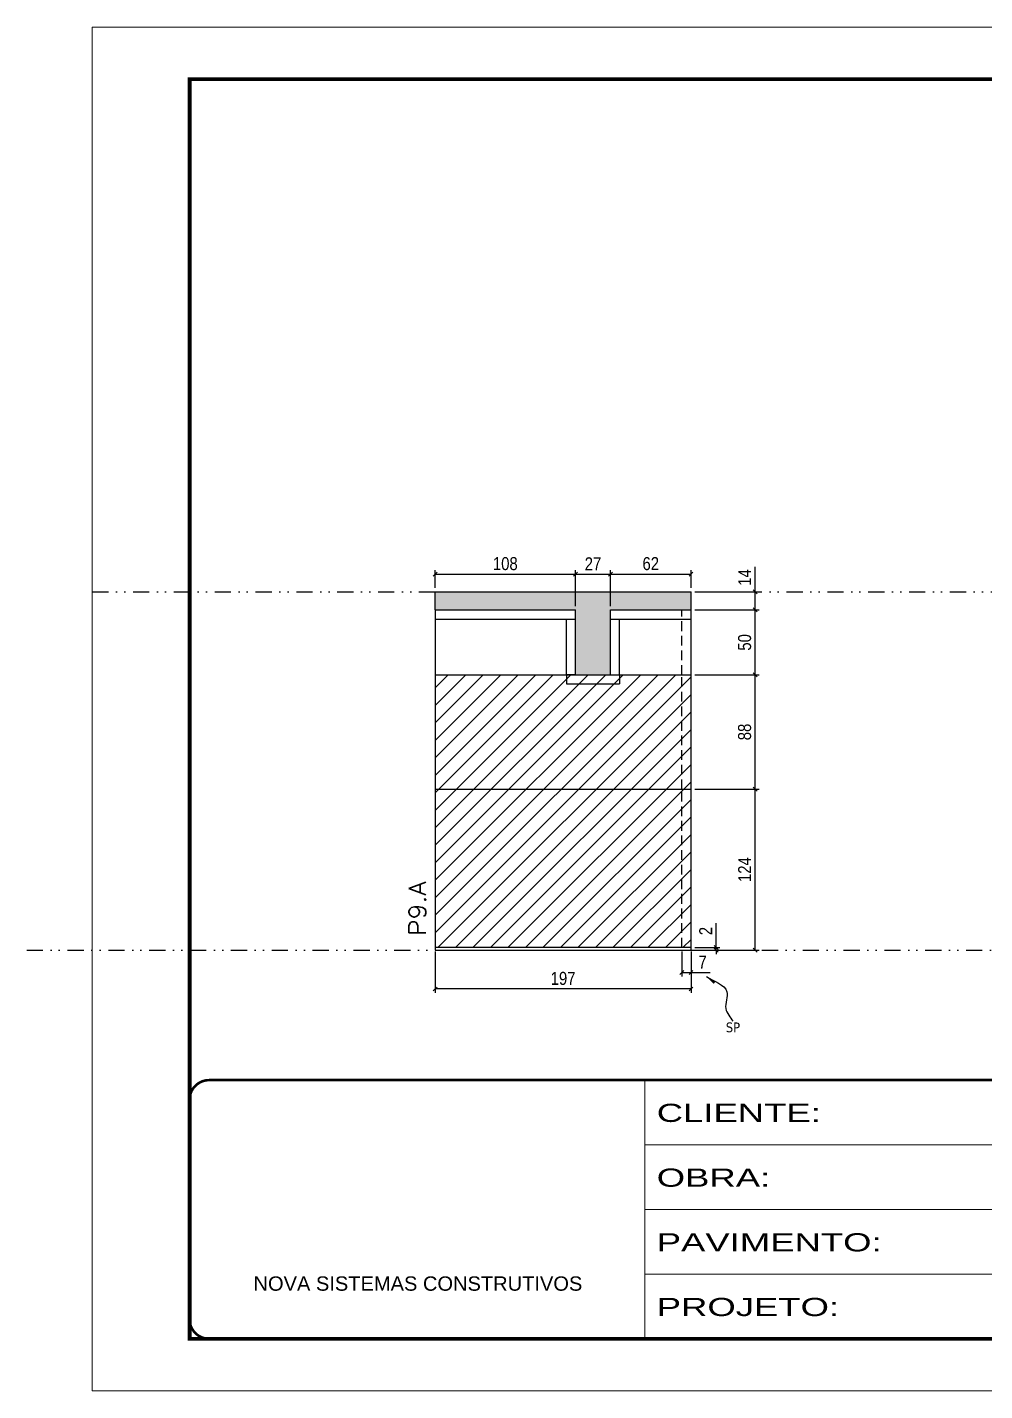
# Model space of a CAD drawing. Extents: x 13741 to 27878, y -21631 to 6985.
# Drawn here: x 17547 to 18284, y 2489 to 3539 of the extents above; entities that cross this region are included whole.
import ezdxf

# ---------------------------------------------------------------- set-up
doc = ezdxf.new("R2010")
doc.units = 0
for name, pattern in [('CONTINUO', [0]), ('DASHED', [0.75, 0.5, -0.25]), ('DIVIDE2', [0.625, 0.25, -0.125, 0, -0.125, 0, -0.125]), ('HIDDEN', [0.375, 0.25, -0.125])]:
    doc.linetypes.add(name, pattern=pattern)
for name, color, linetype in [('COTA', 241, 'Continuous'), ('Nível', 160, 'Continuous'), ('Painéis', 200, 'Continuous'), ('SARR_2.2x7', 40, 'Continuous'), ('Sarrafo de Pressão', 42, 'HIDDEN'), ('texto', 7, 'Continuous')]:
    doc.layers.add(name, color=color, linetype=linetype)
for name, color, linetype, lineweight in [('Folhas', 255, 'Continuous', 9), ('Hachura', 251, 'Continuous', 9), ('SARRAFO DE PRESSAO', 251, 'DASHED', 9), ('Texto Seção', 7, 'Continuous', 15)]:
    doc.layers.add(name, color=color, linetype=linetype, lineweight=lineweight)
doc.styles.add('ARIAL', font='arial.ttf')
doc.styles.add('COTA TECNICA', font='techl___.ttf', dxfattribs={"height": 10})
doc.styles.add('COTA TECNICA-50', font='techl___.ttf', dxfattribs={"height": 10})
doc.styles.add('REGUA-120', font='ROMANS.shx', dxfattribs={"height": 15})
doc.styles.get("Standard").update_dxf_attribs({"font": 'arial.ttf'})
doc.styles.add('Tecnologia', font='')
doc.styles.get('Tecnologia').set_extended_font_data('Forgotten Futurist')
doc.dimstyles.new('COTA PAINEL-50', dxfattribs={"dimtxt": 10, "dimasz": 3, "dimexe": 3, "dimexo": 3, "dimgap": 3, "dimtad": 1, "dimdec": 1, "dimzin": 12, "dimdsep": 46, "dimtxsty": 'COTA TECNICA-50', "dimblk1": 'OBLIQUE', "dimblk2": 'OBLIQUE', "dimsah": 1, "dimcen": 0.9, "dimclrd": 4, "dimclre": 4, "dimclrt": 240, "dimadec": 1, "dimazin": 3, "dimtfac": 1, "dimtdec": 1, "dimtmove": 0, "dimatfit": 3, "dimfxl": 1, "dimtolj": 1, "dimtzin": 12, "dimarcsym": 0})
doc.dimstyles.new('PAINEL', dxfattribs={"dimtxt": 10, "dimasz": 3, "dimexe": 3, "dimexo": 3, "dimgap": 3, "dimtad": 1, "dimdec": 1, "dimzin": 12, "dimdsep": 46, "dimtxsty": 'COTA TECNICA', "dimblk1": 'OBLIQUE', "dimblk2": 'OBLIQUE', "dimsah": 1, "dimcen": 0.9, "dimclrd": 4, "dimclre": 4, "dimclrt": 240, "dimadec": 1, "dimazin": 3, "dimtfac": 1, "dimtdec": 1, "dimtmove": 0, "dimatfit": 3, "dimfxl": 1, "dimtolj": 1, "dimtzin": 12, "dimarcsym": 0})
doc.dimstyles.get("Standard").update_dxf_attribs({"dimtxt": 0.18, "dimasz": 0.18, "dimexe": 0.18, "dimexo": 0.0625, "dimgap": 0.09, "dimtad": 0, "dimtih": 1, "dimtoh": 1, "dimdec": 4, "dimzin": 0, "dimdsep": 46, "dimtxsty": 'Standard', "dimcen": 0.09, "dimadec": 0, "dimazin": 0, "dimtfac": 1, "dimtdec": 4, "dimtofl": 0, "dimtmove": 0, "dimatfit": 3, "dimfxl": 1, "dimtolj": 1, "dimtzin": 0, "dimarcsym": 0})

# ---------------------------------------------------------------- blocks, each defined once
blk = doc.blocks.new('9999999999')
at = {"color": 30, "linetype": 'CONTINUO'}
for p, q in [((98564.6, 34230.2), (98564.6, 34429.4)), ((98564.6, 34379.6), (99584, 34379.6)), ((98564.6, 34329.8), (99488, 34329.8)), ((99584, 34329.8), (99488, 34329.8)), ((99488, 34329.8), (99488, 34230.2)), ((98564.6, 34280), (99488, 34280))]:
    blk.add_line(p, q, dxfattribs=at)
at = {"color": 30, "linetype": 'CONTINUO', "const_width": 2}
blk.add_lwpolyline([(99584, 34230.2), (99584, 34414.4, 0.414214), (99569, 34429.4), (98229, 34429.4, 0.414214), (98214, 34414.4), (98214, 34245.2, 0.414214), (98229, 34230.2), (99584, 34230.2)], format="xyb", dxfattribs=at)
at = {"layer": 'Folhas'}
blk.add_lwpolyline([(98139, 34190.2), (99624, 34190.2), (99624, 35240.2), (98139, 35240.2)], close=True, dxfattribs=at)
at = {"layer": 'Folhas', "color": 30, "const_width": 3}
blk.add_lwpolyline([(98214, 34230.2), (99584, 34230.2), (99584, 35200.2), (98214, 35200.2)], close=True, dxfattribs=at)
at = {"color": 7, "linetype": 'Continuous', "ltscale": 5, "style": 'ARIAL'}
for s, height, p in [('SKR', 15.48, (98837.7, 34393.1)), ('LEAF LOEFGREN', 15.483, (98837.7, 34343.3)), ('2° SUBSOLO SUPERIOR', 15.483, (98837.7, 34293.5)), ('NOVA SISTEMAS CONSTRUTIVOS', 11.059, (98263.2, 34267.2)), ('PILARES', 15.48, (98837.7, 34243.7))]:
    blk.add_text(s, height=height, dxfattribs=at).set_placement(p)
at = {"layer": 'Folhas', "color": 7, "style": 'Tecnologia', "width": 1.5}
for s, p in [('CLIENTE:', (98573.7, 34397.2)), ('OBRA:', (98573.7, 34347.3)), ('PAVIMENTO:', (98573.7, 34297.5)), ('PROJETO:', (98573.7, 34247.7))]:
    blk.add_text(s, height=14, dxfattribs=at).set_placement(p)
blk = doc.blocks.new('_Oblique')
at = {"color": 0, "linetype": 'ByBlock', "lineweight": -2}
blk.add_line((-0.5, -0.5), (0.5, 0.5), dxfattribs=at)
blk = doc.blocks.new('*D1136')
at = {"layer": 'COTA', "color": 4, "lineweight": -2, "transparency": 16777216}
for p, q in [((17861.1, 2827.3), (17861.1, 2795.4)), ((18058.1, 2827.3), (18058.1, 2795.4)), ((18058.1, 2798.4), (17861.1, 2798.4))]:
    blk.add_line(p, q, dxfattribs=at)
at = {"layer": 'Defpoints', "color": 0, "transparency": 16777216}
for p in [(17861.1, 2830.3), (18058.1, 2830.3), (17861.1, 2798.4)]:
    blk.add_point(p, dxfattribs=at)
at = {"layer": 'COTA', "color": 4, "lineweight": -2, "transparency": 16777216, "xscale": 3, "yscale": 3, "zscale": 3, "rotation": 180}
blk.add_blockref('_Oblique', (17861.1, 2798.4), dxfattribs=at)
at = {"layer": 'COTA', "color": 4, "lineweight": -2, "transparency": 16777216, "xscale": 3, "yscale": 3, "zscale": 3}
blk.add_blockref('_Oblique', (18058.1, 2798.4), dxfattribs=at)
at = {"layer": 'COTA', "color": 240, "transparency": 16777216, "insert": (17959.6, 2806.5), "char_height": 10, "attachment_point": 5, "style": 'COTA TECNICA'}
blk.add_mtext('\\A1;197', dxfattribs=at)
blk = doc.blocks.new('*D1137')
at = {"layer": 'COTA', "color": 4, "lineweight": -2, "transparency": 16777216}
for p, q in [((18051.1, 2827.3), (18051.1, 2808)), ((18058.1, 2825.3), (18058.1, 2808)), ((18051.1, 2811), (18058.1, 2811)), ((18058.1, 2811), (18072.9, 2811))]:
    blk.add_line(p, q, dxfattribs=at)
at = {"layer": 'Defpoints', "color": 0, "transparency": 16777216}
for p in [(18051.1, 2830.3), (18058.1, 2828.3), (18058.1, 2811)]:
    blk.add_point(p, dxfattribs=at)
at = {"layer": 'COTA', "color": 4, "lineweight": -2, "transparency": 16777216, "xscale": 3, "yscale": 3, "zscale": 3, "rotation": 180}
blk.add_blockref('_Oblique', (18051.1, 2811), dxfattribs=at)
at = {"layer": 'COTA', "color": 4, "lineweight": -2, "transparency": 16777216, "xscale": 3, "yscale": 3, "zscale": 3}
blk.add_blockref('_Oblique', (18058.1, 2811), dxfattribs=at)
at = {"layer": 'COTA', "color": 240, "transparency": 16777216, "insert": (18067, 2819.1), "char_height": 10, "attachment_point": 5, "style": 'COTA TECNICA-50'}
blk.add_mtext('\\A1;7', dxfattribs=at)
blk = doc.blocks.new('*D1138')
at = {"layer": 'COTA', "color": 4, "lineweight": -2, "transparency": 16777216}
for p, q in [((18077.4, 2830.3), (18077.4, 2849.1)), ((18061.1, 2830.3), (18080.4, 2830.3)), ((18061.1, 2828.3), (18080.4, 2828.3)), ((18077.4, 2828.3), (18077.4, 2830.3)), ((18077.4, 2828.3), (18077.4, 2825.3))]:
    blk.add_line(p, q, dxfattribs=at)
at = {"layer": 'Defpoints', "color": 0, "transparency": 16777216}
for p in [(18058.1, 2830.3), (18058.1, 2828.3), (18077.4, 2828.3)]:
    blk.add_point(p, dxfattribs=at)
at = {"layer": 'COTA', "color": 4, "lineweight": -2, "transparency": 16777216, "xscale": 3, "yscale": 3, "zscale": 3}
for p, rotation in [((18077.4, 2830.3), 270), ((18077.4, 2828.3), 90)]:
    blk.add_blockref('_Oblique', p, dxfattribs=dict(at, rotation=rotation))
at = {"layer": 'COTA', "color": 240, "transparency": 16777216, "insert": (18069.4, 2843), "char_height": 10, "attachment_point": 5, "rotation": 90, "style": 'COTA TECNICA-50'}
blk.add_mtext('\\A1;2', dxfattribs=at)
blk = doc.blocks.new('*D1139')
at = {"layer": 'COTA', "color": 4, "lineweight": -2, "transparency": 16777216}
for p, q in [((18061.1, 3040.3), (18110.5, 3040.3)), ((18107.5, 2952.3), (18107.5, 3040.3)), ((18061.1, 2952.3), (18110.5, 2952.3))]:
    blk.add_line(p, q, dxfattribs=at)
at = {"layer": 'Defpoints', "color": 0, "transparency": 16777216}
for p in [(18058.1, 3040.3), (18107.5, 3040.3), (18058.1, 2952.3)]:
    blk.add_point(p, dxfattribs=at)
at = {"layer": 'COTA', "color": 4, "lineweight": -2, "transparency": 16777216, "xscale": 3, "yscale": 3, "zscale": 3}
for p, rotation in [((18107.5, 3040.3), 90), ((18107.5, 2952.3), 270)]:
    blk.add_blockref('_Oblique', p, dxfattribs=dict(at, rotation=rotation))
at = {"layer": 'COTA', "color": 240, "transparency": 16777216, "insert": (18099.4, 2996.3), "char_height": 10, "attachment_point": 5, "rotation": 90, "style": 'COTA TECNICA-50'}
blk.add_mtext('\\A1;88', dxfattribs=at)
blk = doc.blocks.new('*D1140')
at = {"layer": 'COTA', "color": 4, "linetype": 'ByBlock', "lineweight": -2, "transparency": 16777216}
for p, q in [((18061.1, 2952.3), (18110.5, 2952.3)), ((18107.5, 2828.3), (18107.5, 2952.3)), ((18061.1, 2828.3), (18110.5, 2828.3))]:
    blk.add_line(p, q, dxfattribs=at)
at = {"layer": 'Defpoints', "color": 0, "linetype": 'ByBlock', "transparency": 16777216}
for p in [(18058.1, 2952.3), (18107.5, 2952.3), (18058.1, 2828.3)]:
    blk.add_point(p, dxfattribs=at)
at = {"layer": 'COTA', "color": 4, "linetype": 'ByBlock', "lineweight": -2, "transparency": 16777216, "xscale": 3, "yscale": 3, "zscale": 3}
for p, rotation in [((18107.5, 2952.3), 90), ((18107.5, 2828.3), 270)]:
    blk.add_blockref('_Oblique', p, dxfattribs=dict(at, rotation=rotation))
at = {"layer": 'COTA', "color": 240, "linetype": 'ByBlock', "transparency": 16777216, "insert": (18099.4, 2890.3), "char_height": 10, "attachment_point": 5, "rotation": 90, "style": 'COTA TECNICA'}
blk.add_mtext('\\A1;124', dxfattribs=at)
blk = doc.blocks.new('*D1141')
at = {"layer": 'COTA', "color": 4, "linetype": 'ByBlock', "lineweight": -2, "transparency": 16777216}
for p, q in [((18061.1, 2952.3), (18110.5, 2952.3)), ((18107.5, 2828.3), (18107.5, 2952.3)), ((18061.1, 2828.3), (18110.5, 2828.3))]:
    blk.add_line(p, q, dxfattribs=at)
at = {"layer": 'Defpoints', "color": 0, "linetype": 'ByBlock', "transparency": 16777216}
for p in [(18058.1, 2952.3), (18107.5, 2952.3), (18058.1, 2828.3)]:
    blk.add_point(p, dxfattribs=at)
at = {"layer": 'COTA', "color": 4, "linetype": 'ByBlock', "lineweight": -2, "transparency": 16777216, "xscale": 3, "yscale": 3, "zscale": 3}
for p, rotation in [((18107.5, 2952.3), 90), ((18107.5, 2828.3), 270)]:
    blk.add_blockref('_Oblique', p, dxfattribs=dict(at, rotation=rotation))
at = {"layer": 'COTA', "color": 240, "linetype": 'ByBlock', "transparency": 16777216, "insert": (18099.4, 2890.3), "char_height": 10, "attachment_point": 5, "rotation": 90, "style": 'COTA TECNICA'}
blk.add_mtext('\\A1;124', dxfattribs=at)
blk = doc.blocks.new('*D1142')
at = {"layer": 'COTA', "color": 4, "lineweight": -2, "transparency": 16777216}
for p, q in [((18107.5, 3104.3), (18107.5, 3123.4)), ((18061.1, 3104.3), (18110.5, 3104.3)), ((18107.5, 3090.3), (18107.5, 3104.3)), ((18061.1, 3090.3), (18110.5, 3090.3))]:
    blk.add_line(p, q, dxfattribs=at)
at = {"layer": 'Defpoints', "color": 0, "transparency": 16777216}
for p in [(18058.1, 3104.3), (18107.5, 3104.3), (18058.1, 3090.3)]:
    blk.add_point(p, dxfattribs=at)
at = {"layer": 'COTA', "color": 4, "lineweight": -2, "transparency": 16777216, "xscale": 3, "yscale": 3, "zscale": 3}
for p, rotation in [((18107.5, 3104.3), 90), ((18107.5, 3090.3), 270)]:
    blk.add_blockref('_Oblique', p, dxfattribs=dict(at, rotation=rotation))
at = {"layer": 'COTA', "color": 240, "transparency": 16777216, "insert": (18099.4, 3115.3), "char_height": 10, "attachment_point": 5, "rotation": 90, "style": 'COTA TECNICA'}
blk.add_mtext('\\A1;14', dxfattribs=at)
blk = doc.blocks.new('*D1143')
at = {"layer": 'COTA', "color": 4, "lineweight": -2, "transparency": 16777216}
for p, q in [((17861.1, 3107.3), (17861.1, 3120.8)), ((17969.1, 3093.3), (17969.1, 3120.8)), ((17861.1, 3117.8), (17969.1, 3117.8))]:
    blk.add_line(p, q, dxfattribs=at)
at = {"layer": 'Defpoints', "color": 0, "transparency": 16777216}
for p in [(17969.1, 3117.8), (17861.1, 3104.3), (17969.1, 3090.3)]:
    blk.add_point(p, dxfattribs=at)
at = {"layer": 'COTA', "color": 4, "lineweight": -2, "transparency": 16777216, "xscale": 3, "yscale": 3, "zscale": 3, "rotation": 180}
blk.add_blockref('_Oblique', (17861.1, 3117.8), dxfattribs=at)
at = {"layer": 'COTA', "color": 4, "lineweight": -2, "transparency": 16777216, "xscale": 3, "yscale": 3, "zscale": 3}
blk.add_blockref('_Oblique', (17969.1, 3117.8), dxfattribs=at)
at = {"layer": 'COTA', "color": 240, "transparency": 16777216, "insert": (17915.1, 3125.9), "char_height": 10, "attachment_point": 5, "style": 'COTA TECNICA'}
blk.add_mtext('\\A1;108', dxfattribs=at)
blk = doc.blocks.new('*D1144')
at = {"layer": 'COTA', "color": 4, "lineweight": -2, "transparency": 16777216}
for p, q in [((17969.1, 3093.3), (17969.1, 3120.8)), ((17996.1, 3093.3), (17996.1, 3120.8)), ((17969.1, 3117.8), (17996.1, 3117.8))]:
    blk.add_line(p, q, dxfattribs=at)
at = {"layer": 'Defpoints', "color": 0, "transparency": 16777216}
for p in [(17996.1, 3117.8), (17969.1, 3090.3), (17996.1, 3090.3)]:
    blk.add_point(p, dxfattribs=at)
at = {"layer": 'COTA', "color": 4, "lineweight": -2, "transparency": 16777216, "xscale": 3, "yscale": 3, "zscale": 3, "rotation": 180}
blk.add_blockref('_Oblique', (17969.1, 3117.8), dxfattribs=at)
at = {"layer": 'COTA', "color": 4, "lineweight": -2, "transparency": 16777216, "xscale": 3, "yscale": 3, "zscale": 3}
blk.add_blockref('_Oblique', (17996.1, 3117.8), dxfattribs=at)
at = {"layer": 'COTA', "color": 240, "transparency": 16777216, "insert": (17982.6, 3125.8), "char_height": 10, "attachment_point": 5, "style": 'COTA TECNICA'}
blk.add_mtext('\\A1;27', dxfattribs=at)
blk = doc.blocks.new('*D1145')
at = {"layer": 'COTA', "color": 4, "lineweight": -2, "transparency": 16777216}
for p, q in [((17996.1, 3093.3), (17996.1, 3120.8)), ((18058.1, 3107.3), (18058.1, 3120.8)), ((17996.1, 3117.8), (18058.1, 3117.8))]:
    blk.add_line(p, q, dxfattribs=at)
at = {"layer": 'Defpoints', "color": 0, "transparency": 16777216}
for p in [(18058.1, 3117.8), (18058.1, 3104.3), (17996.1, 3090.3)]:
    blk.add_point(p, dxfattribs=at)
at = {"layer": 'COTA', "color": 4, "lineweight": -2, "transparency": 16777216, "xscale": 3, "yscale": 3, "zscale": 3, "rotation": 180}
blk.add_blockref('_Oblique', (17996.1, 3117.8), dxfattribs=at)
at = {"layer": 'COTA', "color": 4, "lineweight": -2, "transparency": 16777216, "xscale": 3, "yscale": 3, "zscale": 3}
blk.add_blockref('_Oblique', (18058.1, 3117.8), dxfattribs=at)
at = {"layer": 'COTA', "color": 240, "transparency": 16777216, "insert": (18027.1, 3125.9), "char_height": 10, "attachment_point": 5, "style": 'COTA TECNICA'}
blk.add_mtext('\\A1;62', dxfattribs=at)
blk = doc.blocks.new('*D1146')
at = {"layer": 'COTA', "color": 4, "lineweight": -2, "transparency": 16777216}
for p, q in [((18061.1, 3090.3), (18110.5, 3090.3)), ((18107.5, 3040.3), (18107.5, 3090.3)), ((18061.1, 3040.3), (18110.5, 3040.3))]:
    blk.add_line(p, q, dxfattribs=at)
at = {"layer": 'Defpoints', "color": 0, "transparency": 16777216}
for p in [(18058.1, 3090.3), (18107.5, 3090.3), (18058.1, 3040.3)]:
    blk.add_point(p, dxfattribs=at)
at = {"layer": 'COTA', "color": 4, "lineweight": -2, "transparency": 16777216, "xscale": 3, "yscale": 3, "zscale": 3}
for p, rotation in [((18107.5, 3090.3), 90), ((18107.5, 3040.3), 270)]:
    blk.add_blockref('_Oblique', p, dxfattribs=dict(at, rotation=rotation))
at = {"layer": 'COTA', "color": 240, "transparency": 16777216, "insert": (18099.4, 3065.3), "char_height": 10, "attachment_point": 5, "rotation": 90, "style": 'COTA TECNICA'}
blk.add_mtext('\\A1;50', dxfattribs=at)

msp = doc.modelspace()

# ---------------------------------------------------------------- hatches: boundary and pattern name
at = {"layer": 'COTA'}
h = msp.add_hatch(dxfattribs=at)
h.set_pattern_fill('AR-CONC', color=256, scale=0.03)
h.set_pattern_definition([(50, (54.5555, 0), (5.4655401, -0.4781726), [0.5715, -6.2865]), (355, (54.5555, 0), (-1.0573026, 5.7317054), [0.4572, -5.0292175]), (100.451445, (55.011, -0.04), (4.4082374, 5.2535326), [0.4857003, -5.3427073]), (46.1842, (54.5555, 1.524), (8.1323712, -1.2612698), [0.85725, -9.42975]), (96.63556, (55.233, 1.419), (7.122124, 7.4227837), [0.7285507, -8.0140682]), (351.18415, (54.5555, 1.524), (7.122124, 7.4227837), [0.685799, -7.543792]), (21, (55.3175, 1.143), (4.5484317, -3.067956), [0.5715, -6.2865]), (326, (55.3175, 1.143), (1.8540609, 5.525639), [0.4572, -5.0292]), (71.451445, (55.6965, 0.8873), (6.4024926, 2.457683), [0.4857003, -5.3426981]), (37.5, (54.5555, 0), (0.0926581, 2.53665117), [0, -4.96824, 0, -5.1054, 0, -5.04825]), (7.5, (54.5555, 0), (2.00458988, 3.00541724), [0, -2.91084, 0, -4.85394, 0, -1.92405]), (327.5, (52.8562, 0), (4.06771786, -0.17186232), [0, -1.905, 0, -5.9436, 0, -7.8867]), (317.5, (52.0942, 0), (4.44387544, 0.7627947), [0, -2.4765, 0, -3.94716, 0, -5.6007])])
h.paths.add_polyline_path([(17969.14, 3040.29), (17996.14, 3040.29), (17996.14, 3090.29), (18058.14, 3090.29), (18058.14, 3104.29), (17861.14, 3104.29), (17861.14, 3090.29), (17969.14, 3090.29)])
at = {"layer": 'Hachura', "linetype": 'ByBlock'}
h = msp.add_hatch(dxfattribs=at)
h.set_pattern_fill('ANSI31', color=256, scale=3)
h.paths.add_polyline_path([(17861.14, 3040.29), (17861.14, 2952.29), (18058.14, 2952.29), (18058.14, 3040.29)])
h.paths.add_polyline_path([(17861.14, 2952.29), (17861.14, 2830.29), (18058.14, 2830.29), (18058.14, 2952.29)])
h.paths.add_polyline_path([(18534.36, 2830.29), (18534.36, 2952.29), (18337.36, 2952.29), (18337.36, 2830.29)])
h.paths.add_polyline_path([(18426.36, 3040.29), (18337.36, 3040.29), (18337.36, 2952.29), (18534.36, 2952.29), (18534.36, 3067.29), (18426.36, 3067.29)])
h.paths.add_polyline_path([(18824.01, 3040.29), (18774.01, 3040.29), (18774.01, 2830.29), (18824.01, 2830.29)])

# ---------------------------------------------------------------- linework, layer by layer
at = {"layer": 'COTA'}
for p, q in [((17861.14, 3090.29), (17861.14, 3104.29)), ((17861.14, 3104.29), (18058.14, 3104.29)), ((18058.14, 3090.29), (18058.14, 3104.29)), ((17969.14, 3040.29), (17962.14, 3040.29)), ((17962.14, 3040.29), (17962.14, 3033.29)), ((18003.14, 3040.29), (18003.14, 3033.29))]:
    msp.add_line(p, q, dxfattribs=at)
at = {"layer": 'Nível', "color": 4, "linetype": 'DIVIDE2', "ltscale": 50}
for p, q in [((17596.97, 3104.29), (19081.97, 3104.29)), ((13741.09, 2828.29), (21531.15, 2828.29))]:
    msp.add_line(p, q, dxfattribs=at)
at = {"layer": 'Painéis'}
for p, q in [((17861.14, 3090.29), (17861.14, 2830.29)), ((17861.14, 3090.29), (17969.14, 3090.29)), ((17969.14, 3040.29), (17969.14, 3090.29)), ((17996.14, 3040.29), (17996.14, 3090.29)), ((17996.14, 3090.29), (18058.14, 3090.29)), ((18058.14, 2830.29), (18058.14, 3090.29)), ((17861.14, 3040.29), (18058.14, 3040.29)), ((17861.14, 2952.29), (18058.14, 2952.29))]:
    msp.add_line(p, q, dxfattribs=at)
msp.add_lwpolyline([(18058.14, 2830.29), (17861.14, 2830.29), (17861.14, 2828.29), (18058.14, 2828.29)], close=True, dxfattribs=at)
at = {"layer": 'SARR_2.2x7'}
for p, q in [((17861.14, 3083.29), (17969.14, 3083.29)), ((17962.14, 3040.29), (17962.14, 3083.29)), ((17996.14, 3083.29), (18058.14, 3083.29)), ((18003.14, 3040.29), (18003.14, 3083.29)), ((17962.14, 3033.29), (18003.14, 3033.29))]:
    msp.add_line(p, q, dxfattribs=at)
at = {"layer": 'Sarrafo de Pressão', "ltscale": 30}
for p, q in [((18051.14, 3040.29), (18051.14, 3090.29)), ((18051.14, 2952.29), (18051.14, 3040.29)), ((18051.14, 2830.29), (18051.14, 2952.29))]:
    msp.add_line(p, q, dxfattribs=at)

# ---------------------------------------------------------------- block references
at = {"layer": 'SARRAFO DE PRESSAO', "color": 6, "linetype": 'ByBlock'}
msp.add_blockref('9999999999', (-80542.01, -31701.2), dxfattribs=at)

# ---------------------------------------------------------------- texts
at = {"layer": 'texto', "color": 0, "insert": (18090.39, 2768.79), "char_height": 7.5, "attachment_point": 5}
msp.add_mtext('{\\fTahoma|b0|i0|c0|p34;\\C4;SP}', dxfattribs=at)
at = {"layer": 'Texto Seção', "style": 'REGUA-120', "width": 1.1}
msp.add_text('P9.A', height=13, rotation=90, dxfattribs=at).set_placement((17853.89, 2839.05))

# ---------------------------------------------------------------- dimensions: what is measured, and where the dimension line sits
at = {"layer": 'COTA'}
for base, p1, p2, dimstyle, picture, middle in [((17969.14, 3117.76), (17861.14, 3104.29), (17969.14, 3090.29), 'PAINEL', '*D1143', (17915.14, 3125.89)), ((18058.14, 2811.04), (18051.14, 2830.29), (18058.14, 2828.29), 'COTA PAINEL-50', '*D1137', (18067.01, 2819.12))]:
    dim = msp.add_linear_dim(base=base, p1=p1, p2=p2, dimstyle=dimstyle, dxfattribs=at)
    dim.commit()
    dim.dimension.update_dxf_attribs({"geometry": picture, "text_midpoint": middle})
for base, p1, p2, picture, middle in [((17996.14, 3117.76), (17969.14, 3090.29), (17996.14, 3090.29), '*D1144', (17982.64, 3125.83)), ((18058.14, 3117.76), (17996.14, 3090.29), (18058.14, 3104.29), '*D1145', (18027.14, 3125.86))]:
    dim = msp.add_linear_dim(base=base, p1=p1, p2=p2, dimstyle='PAINEL', override={"dimtmove": 1}, dxfattribs=at)
    dim.commit()
    dim.dimension.update_dxf_attribs({"geometry": picture, "text_midpoint": middle})
for base, p1, p2, dimstyle, picture, middle in [((18107.51, 3104.29), (18058.14, 3090.29), (18058.14, 3104.29), 'PAINEL', '*D1142', (18099.43, 3115.34)), ((18107.51, 3090.29), (18058.14, 3040.29), (18058.14, 3090.29), 'PAINEL', '*D1146', (18099.4, 3065.29)), ((18107.51, 3040.29), (18058.14, 2952.29), (18058.14, 3040.29), 'COTA PAINEL-50', '*D1139', (18099.41, 2996.29))]:
    dim = msp.add_linear_dim(base=base, p1=p1, p2=p2, angle=90, dimstyle=dimstyle, dxfattribs=at)
    dim.commit()
    dim.dimension.update_dxf_attribs({"geometry": picture, "text_midpoint": middle})
at = {"layer": 'COTA', "linetype": 'ByBlock'}
for picture in ['*D1140', '*D1141']:
    dim = msp.add_aligned_dim(p1=(18058.14, 2828.29), p2=(18058.14, 2952.29), distance=-49.37, dimstyle='PAINEL', dxfattribs=at)
    dim.commit()
    dim.dimension.update_dxf_attribs({"geometry": picture, "text_midpoint": (18099.43, 2890.29)})
at = {"layer": 'COTA'}
dim = msp.add_linear_dim(base=(18077.4, 2828.29), p1=(18058.14, 2830.29), p2=(18058.14, 2828.29), angle=90, dimstyle='COTA PAINEL-50', dxfattribs=at)
dim.commit()
dim.dimension.update_dxf_attribs({"geometry": '*D1138', "text_midpoint": (18077.4, 2843.03), "dimtype": 160})
dim = msp.add_linear_dim(base=(17861.14, 2798.39), p1=(18058.14, 2830.29), p2=(17861.14, 2830.29), angle=180, dimstyle='PAINEL', override={"dimarcsym": 2}, dxfattribs=at)
dim.commit()
dim.dimension.update_dxf_attribs({"geometry": '*D1136', "text_midpoint": (17959.64, 2806.49)})

# ---------------------------------------------------------------- leaders
at = {"layer": 'COTA', "path_type": 1}
msp.add_leader([(18069.97, 2808.1), (18085.75, 2796.27), (18084.83, 2783.26), (18090.38, 2773.48)], dimstyle='Standard', override={"dimasz": 8}, dxfattribs=at)

doc.saveas('drawing.dxf')
